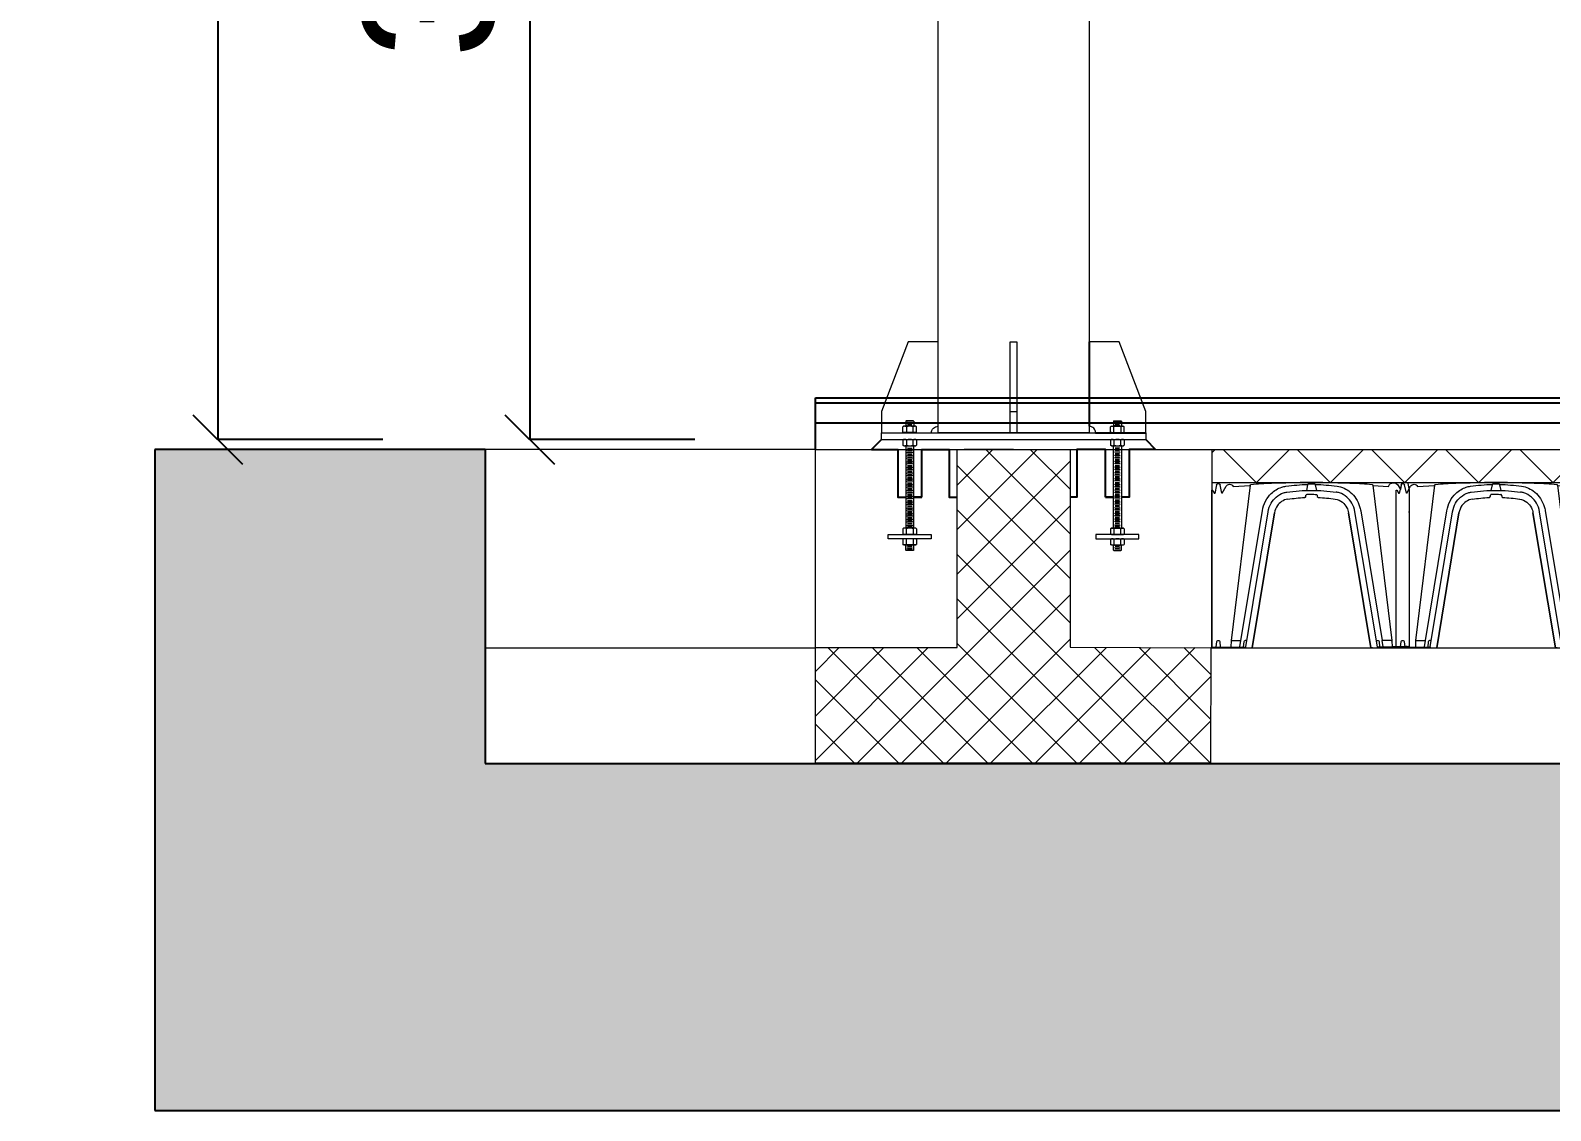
# Model space of a CAD drawing. Header units: millimetres. Extents: x -6949 to 549764, y -83146 to 127128.
# Drawn here: x 162649 to 167250, y 60513 to 63781 of the extents above; entities that cross this region are included whole.
import ezdxf

# ---------------------------------------------------------------- set-up
doc = ezdxf.new("R2010")
doc.units = ezdxf.units.MM
for name, color, linetype, lineweight in [('bulloni', 5, 'Continuous', 9), ('fonda', 7, 'Continuous', 18), ('iglù', 252, 'Continuous', 9), ('piastra', 6, 'Continuous', 18), ('S-BEAM', 5, 'Continuous', 18), ('S-COLS', 7, 'Continuous', 18), ('S20', 7, 'Continuous', 25), ('solaio2', 7, 'Continuous', 9)]:
    doc.layers.add(name, color=color, linetype=linetype, lineweight=lineweight)
doc.layers.add('quote', color=7, linetype='Continuous', lineweight=5, true_color=0x383838)
doc.styles.get("Standard").update_dxf_attribs({"font": ''})
doc.styles.get('Standard').set_extended_font_data('Bahnschrift Light')
doc.dimstyles.new('Q 1_150', dxfattribs={"dimtxt": 400, "dimasz": 150, "dimexe": 0.18, "dimexo": 0.0625, "dimgap": 100, "dimtad": 2, "dimdec": 0, "dimzin": 0, "dimdsep": 46, "dimtxsty": 'Standard', "dimblk": 'OBLIQUE', "dimcen": 0, "dimadec": 0, "dimazin": 0, "dimtfac": 1, "dimtdec": 0, "dimtofl": 0, "dimtmove": 1, "dimatfit": 3, "dimfxl": 500, "dimfxlon": 1, "dimtolj": 1, "dimtzin": 0, "dimarcsym": 1})

# ---------------------------------------------------------------- blocks, each defined once
blk = doc.blocks.new('*U234')
at = {"layer": 'bulloni'}
for p, q in [((-8.7, -0.3), (8.7, 0.7)), ((-6.7, 6.9), (6.7, 6.2)), ((-6.7, 3.2), (6.7, 3.9)), ((-8.7, -6.9), (8.7, -6)), ((-6.7, -3.5), (6.7, -2.8))]:
    blk.add_line(p, q, dxfattribs=at)
blk = doc.blocks.new('*U235')
at = {"color": 0, "linetype": 'ByBlock', "lineweight": -2, "transparency": 16777216}
for p in [(0, 227.5), (0, 210), (0, 192.5), (0, 175), (0, 157.5), (0, 140), (0, 122.5), (0, 105), (0, 87.5), (0, 70), (0, 52.5), (0, 35), (0, 17.5), (0, 0)]:
    blk.add_blockref('*U234', p, dxfattribs=at)
blk = doc.blocks.new('*U232')
at = {"layer": 'bulloni'}
for p, q in [((-8.7, -0.3), (8.7, 0.7)), ((-6.7, 6.9), (6.7, 6.2)), ((-6.7, 3.2), (6.7, 3.9)), ((-8.7, -6.9), (8.7, -6)), ((-6.7, -3.5), (6.7, -2.8))]:
    blk.add_line(p, q, dxfattribs=at)
blk = doc.blocks.new('*U233')
at = {"color": 0, "linetype": 'ByBlock', "lineweight": -2, "transparency": 16777216}
for p in [(0, 227.5), (0, 210), (0, 192.5), (0, 175), (0, 157.5), (0, 140), (0, 122.5), (0, 105), (0, 87.5), (0, 70), (0, 52.5), (0, 35), (0, 17.5), (0, 0)]:
    blk.add_blockref('*U232', p, dxfattribs=at)
blk = doc.blocks.new('solido h 50')
at = {"linetype": 'Continuous'}
for p, q in [((107.6, 927.3), (108.9, 933.3)), ((107.6, 927.3), (107.6, 927.3)), ((107.6, 927.2), (107.6, 927.3)), ((107.6, 927.2), (107.6, 927.2)), ((107.6, 925.6), (107.6, 927.2)), ((110.2, 934.3), (113.1, 934.3)), ((115.6, 928.1), (114.5, 933.3)), ((117.8, 931.5), (115.8, 928.1)), ((140.9, 931.9), (123.5, 790.9)), ((126.8, 930.8), (126.5, 931.3)), ((140.8, 931.6), (126.8, 930.8)), ((140.9, 931.9), (140.9, 931.9)), ((140.9, 931.9), (140.9, 931.9)), ((140.9, 931.9), (140.9, 931.9)), ((140.9, 931.9), (140.9, 931.9)), ((141.6, 932.6), (141.6, 932.6)), ((150.4, 933.4), (150.3, 933.4)), ((174.8, 934.2), (174.6, 934.2)), ((177, 934.2), (174.7, 934.2)), ((176.1, 934.2), (174.8, 934.2)), ((177, 934.2), (176.1, 934.2)), ((177.3, 934.2), (177, 934.2)), ((177.3, 934.2), (177.3, 934.2)), ((177.3, 934.2), (177.3, 934.2)), ((177.9, 934.2), (177.3, 934.2)), ((177.9, 934.2), (177.3, 934.2)), ((177.9, 934.2), (177.9, 934.2)), ((179, 934.2), (177.9, 934.2)), ((206.9, 934.3), (186.3, 934.3)), ((186.3, 934.3), (206.9, 934.3)), ((191.9, 927.2), (193, 932.3)), ((200, 934.3), (193.2, 934.3)), ((193.2, 934.3), (193.2, 934.3)), ((199.3, 933), (193.9, 933)), ((200, 934.3), (200, 934.3)), ((200.1, 932.3), (201.2, 927.2)), ((242.8, 933.4), (242.8, 933.4)), ((251.6, 932.6), (251.6, 932.6)), ((252.3, 931.9), (252.3, 931.9)), ((252.3, 931.9), (252.3, 931.9)), ((252.3, 931.9), (252.3, 931.9)), ((252.3, 931.9), (252.3, 931.9)), ((252.3, 931.9), (269.6, 790.9)), ((267.8, 930.7), (252.3, 931.6)), ((277.7, 924.7), (274.2, 930.9)), ((278, 924.7), (279.6, 932.3)), ((280.5, 933), (281.9, 933)), ((282.8, 932.3), (284.5, 924.3)), ((286.3, 927.1), (284.7, 924.3)), ((287.1, 927.3), (286.6, 927.3)), ((287.1, 927.3), (287.1, 927.3)), ((287.1, 784.3), (287.1, 927.3)), ((190.6, 920.7), (190.6, 920.7)), ((190.6, 920.7), (190.7, 920.7)), ((190.6, 920.7), (190.7, 920.7)), ((190.6, 920.7), (190.6, 920.7)), ((191.4, 921.8), (191.3, 921.3)), ((191.3, 921.3), (191.3, 921.3)), ((191.3, 921.3), (191.3, 921.3)), ((191.6, 922.7), (191.4, 921.9)), ((191.4, 921.9), (191.4, 921.8)), ((191.6, 922.9), (191.6, 922.9)), ((191.6, 922.9), (191.6, 922.7)), ((191.6, 922.9), (191.6, 922.9)), ((192.2, 923.6), (192.2, 923.6)), ((201.5, 922.9), (201.5, 922.9)), ((201.6, 922.7), (201.5, 922.9)), ((201.5, 922.9), (201.5, 922.9)), ((201.7, 921.9), (201.6, 922.7)), ((201.8, 921.6), (201.7, 921.9)), ((201.9, 921.3), (201.8, 921.6)), ((201.9, 921.3), (201.9, 921.3)), ((201.9, 921.3), (201.9, 921.3)), ((202.5, 920.7), (202.6, 920.7)), ((202.6, 920.7), (202.9, 920.7)), ((202.9, 920.7), (202.6, 920.7)), ((277.7, 924.7), (277.7, 924.7)), ((278, 924.7), (278, 924.7)), ((278, 924.7), (278, 924.7)), ((278, 924.7), (278, 924.7)), ((284.5, 924.3), (284.5, 924.4)), ((284.5, 924.4), (284.5, 924.4)), ((284.8, 924.3), (284.7, 924.3)), ((107.6, 785.4), (107.6, 907.8)), ((151.9, 908.6), (132.4, 790.9)), ((136.8, 785.3), (157.1, 907.8)), ((163, 906.8), (142.7, 784.3)), ((142.7, 784.3), (163, 906.8)), ((151.9, 908.6), (151.9, 908.6)), ((163, 906.8), (163, 906.8)), ((163, 906.8), (163, 906.8)), ((230.2, 906.8), (230.2, 906.8)), ((250.4, 784.3), (230.2, 906.8)), ((230.2, 906.8), (230.2, 906.8)), ((230.2, 906.8), (250.4, 784.3)), ((256.3, 785.3), (236, 907.8)), ((241.2, 908.6), (241.2, 908.6)), ((260.7, 790.9), (241.2, 908.6)), ((123.5, 790.9), (123.4, 784.9)), ((124.4, 790.9), (123.5, 790.9)), ((124.4, 790.9), (132.5, 790.9)), ((131.5, 785.3), (132.5, 790.9)), ((135.3, 790.1), (134.9, 785)), ((137.3, 790.9), (136.2, 790.9)), ((255.9, 790.9), (256.9, 790.9)), ((258.3, 785), (257.8, 790.1)), ((268.7, 790.9), (260.7, 790.9)), ((261.6, 785.3), (260.7, 790.9)), ((268.7, 790.9), (269.6, 790.9)), ((269.6, 790.9), (269.7, 784.9)), ((279.9, 790.1), (279.5, 785)), ((281.8, 790.9), (280.8, 790.9)), ((283.2, 785), (282.7, 790.1)), ((107.6, 785.4), (108.2, 785.4)), ((107.6, 784.9), (107.6, 785.4)), ((108.2, 784.9), (107.6, 784.9)), ((107.6, 784.9), (107.6, 784.9)), ((108.2, 785.4), (108.6, 785.4)), ((108.5, 784.9), (108.2, 784.9)), ((108.5, 784.9), (109.7, 784.9)), ((109.8, 785.4), (108.6, 785.4)), ((112.7, 784.9), (109.7, 784.9)), ((109.8, 785.4), (112.2, 785.4)), ((113.5, 785.4), (112.2, 785.4)), ((113.9, 784.9), (112.7, 784.9)), ((112.8, 784.3), (112.7, 784.9)), ((112.8, 784.3), (114, 784.3)), ((114, 785.4), (113.5, 785.4)), ((113.9, 784.9), (130.1, 784.9)), ((114, 784.3), (113.9, 784.9)), ((123.5, 785.4), (114, 785.4)), ((114, 784.3), (130.1, 784.3)), ((130.1, 784.9), (136.4, 784.9)), ((136.8, 784.3), (130.1, 784.3)), ((136.8, 785.1), (136.8, 784.3)), ((141.1, 784.3), (136.8, 784.3)), ((141.1, 784.3), (142.7, 784.3)), ((252.1, 784.3), (250.4, 784.3)), ((256.5, 784.3), (252.1, 784.3)), ((256.3, 785.3), (256.4, 784.9)), ((256.8, 784.9), (256.4, 784.9)), ((256.4, 784.9), (256.5, 784.3)), ((256.5, 784.3), (256.9, 784.3)), ((287.1, 784.9), (256.8, 784.9)), ((256.8, 784.9), (256.8, 784.9)), ((256.9, 784.3), (256.9, 784.3)), ((263.1, 784.3), (256.9, 784.3)), ((279.3, 784.3), (263.1, 784.3)), ((279.3, 784.3), (280.5, 784.3)), ((286.7, 784.3), (280.5, 784.3)), ((287.1, 784.3), (286.7, 784.3))]:
    blk.add_line(p, q, dxfattribs=at)
for points in [[(173.4, 931, 0.136663), (161.4, 925.6, 0.075513), (156.2, 919.8, 0.069948), (152.9, 912.6, 0.0344), (151.9, 908.6)], [(157.1, 907.8, -0.089518), (159.9, 915.6, -0.08462), (164.5, 921.1, -0.102034), (171.3, 925, -0.039458), (174.2, 925.6)], [(236, 907.8, 0.089518), (233.3, 915.6, 0.08462), (228.7, 921.1, 0.102034), (221.9, 925, 0.039458), (219, 925.6)], [(241.2, 908.6, 0.07966), (238.3, 917.5, 0.08148), (233.1, 924.4, 0.113923), (223.6, 930.1, 0.040821), (219.8, 931)], [(175.1, 919.3, 0.133193), (168.5, 916.4, 0.106303), (164.5, 911.4, 0.076859), (163, 906.8)], [(191.6, 922.9, -0.162784), (192, 923.5, -0.095787), (192.2, 923.6)], [(201, 923.6, -0.128744), (201.2, 923.4, -0.135765), (201.5, 922.9)], [(218, 919.3, -0.115244), (223.8, 917, -0.089496), (227.6, 913.3, -0.111107), (230.2, 906.8)]]:
    blk.add_lwpolyline(points, format="xyb", dxfattribs=at)
for centre, radius, start, end in [((-10694, 899.6), 10801.6, 0.04323, 0.13798), ((110.2, 933), 1.35, 90, 168), ((113.1, 933), 1.35, 12, 90), ((115.7, 928.1), 0.159, 213.856, 328.0392), ((122.1, 929.1), 4.95, 27, 150), ((141.6, 931.9), 0.75, 91.9179, 173.9883), ((141.6, 931.8), 0.75, 91.9181, 173.9882), ((167.2, 680.5), 253.4, 91.6199, 95.8125), ((188.6, 116.1), 818.2, 90.9842, 92.0008), ((196.6, 773.8), 158.8, 91.2231, 98.3969), ((196.6, 773.8), 153.4, 89.9999, 98.3968), ((196.6, -692.2), 1626.5, 90.3633, 90.6196), ((186.3, 932.8), 1.5, 90, 90.3633), ((193.2, 933), 1.35, 90, 98.8655), ((193.9, 932.1), 0.9, 90, 168), ((196.6, 773.8), 153.4, 81.6032, 90.0001), ((199.3, 932.1), 0.9, 12, 90), ((200, 933), 1.35, 81.1345, 90), ((196.6, 773.8), 158.8, 81.6031, 88.7768), ((203.8, 90.8), 843.5, 88.01, 89.7898), ((225.9, 680.5), 253.4, 84.1906, 88.3832), ((251.6, 931.9), 0.75, 6.0149, 88.0851), ((251.6, 931.9), 0.75, 6.0148, 88.0852), ((271, 929.1), 3.6, 30, 152.9143), ((280.5, 932.1), 0.9, 90, 168), ((281.9, 932.1), 0.9, 12, 90), ((286.6, 927), 0.3, 90.0075, 149.9931), ((196.6, 773.8), 147, 92.3342, 98.3969), ((196.6, 773.8), 147, 92.3339, 98.3969), ((190.6, 921.5), 0.75, 276.8301, 347.6969), ((190.6, 921.5), 0.75, 276.7973, 347.7432), ((196.3, 767.4), 156.2, 89.9081, 91.5201), ((196.8, 763.3), 160.4, 88.5128, 90.0819), ((202.6, 921.5), 0.75, 192.2309, 262.2068), ((202.6, 921.5), 0.751, 192.2044, 262.2384), ((196.6, 773.8), 147, 81.6031, 87.5469), ((196.6, 773.8), 147, 81.6031, 87.5469), ((277.8, 924.8), 0.15, 213.9796, 339.3171), ((284.6, 924.4), 0.15, 200.4704, 330.0115), ((284.6, 924.4), 0.15, 192.0138, 329.9989), ((108.2, 906.6), 1.17, 78.7223, 91.1428), ((136.2, 790), 0.9, 90, 175), ((137.3, 790), 0.9, 56.716, 90), ((255.9, 790), 0.9, 90, 123.284), ((256.9, 790), 0.9, 5, 90), ((280.8, 790), 0.9, 90, 175), ((281.8, 790), 0.9, 5, 90), ((131.1, 785.3), 0.452, 269.7718, 350.4703), ((134.8, 785), 0.15, 270, 355), ((136.4, 785.3), 0.45, 270, 324.2654), ((136.4, 785.3), 0.45, 324.2654, 350.6), ((258.4, 785), 0.15, 185, 270), ((262.1, 785.3), 0.452, 189.5297, 270.2282), ((279.3, 785), 0.15, 270, 355), ((283.3, 785), 0.15, 185, 270)]:
    blk.add_arc(centre, radius, start, end, dxfattribs=at)
blk = doc.blocks.new('*U335')
at = {"layer": 'iglù', "linetype": 'Continuous', "xscale": -3.333639676299367, "yscale": 3.333639676299367, "zscale": 3.333639676299367}
blk.add_blockref('solido h 50', (658, -2864.7), dxfattribs=at)
blk = doc.blocks.new('*U336')
at = {"layer": 'S-BEAM', "color": 0, "linetype": 'ByBlock', "lineweight": -2, "transparency": 16777216}
for p in [(0, 0), (558.5, 0)]:
    blk.add_blockref('*U335', p, dxfattribs=at)
blk = doc.blocks.new('_Oblique')
at = {"color": 0, "linetype": 'ByBlock', "lineweight": -2}
blk.add_line((-0.5, -0.5), (0.5, 0.5), dxfattribs=at)
blk = doc.blocks.new('*D1070')
at = {"layer": 'Defpoints', "color": 0, "transparency": 16777216}
for p in [(165185.4, 66040.6), (164160.2, 62543.4), (165224.8, 62543.4)]:
    blk.add_point(p, dxfattribs=at)
at = {"layer": 'quote', "color": 0, "lineweight": -2, "transparency": 16777216}
for p, q in [((164660.2, 66040.6), (164160, 66040.6)), ((164160.2, 66040.6), (164160.2, 62543.4)), ((164660.2, 62543.4), (164160, 62543.4))]:
    blk.add_line(p, q, dxfattribs=at)
at = {"layer": 'quote', "color": 0, "lineweight": -2, "transparency": 16777216, "xscale": 150, "yscale": 150, "zscale": 150}
for p, rotation in [((164160.2, 66040.6), 90), ((164160.2, 62543.4), 270)]:
    blk.add_blockref('_Oblique', p, dxfattribs=dict(at, rotation=rotation))
at = {"layer": 'quote', "color": 0, "transparency": 16777216, "insert": (163855.6, 64292), "char_height": 400, "attachment_point": 5, "rotation": 90}
blk.add_mtext('\\A1;3500', dxfattribs=at)
blk = doc.blocks.new('*D2053')
at = {"layer": 'Defpoints', "color": 0, "transparency": 16777216}
for p in [(165083.8, 74543.4), (163215.6, 62543.4), (164410.1, 62543.4)]:
    blk.add_point(p, dxfattribs=at)
at = {"layer": 'quote', "color": 0, "lineweight": -2, "transparency": 16777216}
for p, q in [((163715.6, 74543.4), (163215.4, 74543.4)), ((163215.6, 74543.4), (163215.6, 62543.4)), ((163715.6, 62543.4), (163215.4, 62543.4))]:
    blk.add_line(p, q, dxfattribs=at)
at = {"layer": 'quote', "color": 0, "lineweight": -2, "transparency": 16777216, "xscale": 150, "yscale": 150, "zscale": 150}
for p, rotation in [((163215.6, 74543.4), 90), ((163215.6, 62543.4), 270)]:
    blk.add_blockref('_Oblique', p, dxfattribs=dict(at, rotation=rotation))
at = {"layer": 'quote', "color": 0, "transparency": 16777216, "insert": (162911, 68543.4), "char_height": 400, "attachment_point": 5, "rotation": 90}
blk.add_mtext('\\A1;12000', dxfattribs=at)

msp = doc.modelspace()

# ---------------------------------------------------------------- hatches: boundary and pattern name
h = msp.add_hatch()
h.set_pattern_fill('EARTH', color=23, scale=41, angle=57)
h.set_pattern_definition([(57, (-50085.68, 0), (-76.5511, 360.14466), [260.35, -260.35]), (57, (-50167.56, 53.17), (-76.5511, 360.14466), [260.35, -260.35]), (57, (-50249.44, 106.35), (-76.5511, 360.14466), [260.35, -260.35]), (147, (-50259, 151.37), (-360.14466, -76.5511), [260.35, -260.35]), (147, (-50205.83, 233.25), (-360.14466, -76.5511), [260.35, -260.35]), (147, (-50152.66, 315.13), (-360.14466, -76.5511), [260.35, -260.35])])
h.paths.add_polyline_path([(202224.8, 62513), (201224.8, 62513), (201224.8, 61563.4), (164024.8, 61563.4), (164024.8, 62513.4), (163024.8, 62513.4), (163024.8, 60513.4), (201224.8, 60513.4), (202224.8, 60513.4)])
at = {"layer": 'fonda'}
h = msp.add_hatch(dxfattribs=at)
h.set_pattern_fill('ANSI37', color=256, scale=30)
h.paths.add_polyline_path([(165453.9, 61914), (165024.8, 61914), (165024.8, 61913.4), (165024.8, 61563.9), (166220.9, 61563.9), (166221.8, 61913.7), (165795.7, 61914.9), (165795.7, 62513.4), (165453.9, 62513.4)])
at = {"layer": 'S-BEAM', "true_color": 0xc7c8ca}
h = msp.add_hatch(dxfattribs=at)
h.set_pattern_fill('ANSI37', color=9, scale=50)
h.paths.add_polyline_path([(173524.8, 62513.4), (166224.8, 62513.4), (166224.8, 62413.4), (173524.8, 62413.4)])

# ---------------------------------------------------------------- linework, layer by layer
for points in [[(165853.2, 62838.9), (165853.2, 62583.4)], [(165024.8, 62593.4), (165024.8, 62653.4), (165024.8, 62653.4)], [(165024.8, 62513.4), (165024.8, 62593.4), (200221.8, 62593.4)], [(165873.2, 62563.4), (166024.8, 62563.4)], [(164024.8, 62513.4), (163024.8, 62513.4), (163024.8, 60513.4), (201224.8, 60513.4), (202224.8, 60513.4), (202224.8, 62513), (201221.8, 62513)], [(164024.8, 62513.4), (164024.8, 61563.4), (201224.8, 61563.4), (201224.8, 62513)]]:
    msp.add_lwpolyline(points)
msp.add_lwpolyline([(165024.8, 62669.8), (200221.8, 62669.8), (200221.8, 62653.4), (165024.8, 62653.4)], close=True)
at = {"layer": 'bulloni'}
for p, q in [((165299.9, 62600.1), (165298.6, 62598.8)), ((165298.6, 62598.8), (165298.6, 62583.4)), ((165322.6, 62598.8), (165298.6, 62598.8)), ((165321.2, 62600.1), (165299.9, 62600.1)), ((165301.9, 62592.7), (165319.2, 62591.7)), ((165301.9, 62586), (165319.2, 62585)), ((165303.9, 62595.9), (165317.2, 62595.1)), ((165303.9, 62589.2), (165317.2, 62588.5)), ((165322.6, 62598.8), (165321.2, 62600.1)), ((165322.6, 62598.8), (165322.6, 62583.4)), ((165927.1, 62598.8), (165928.4, 62600.1)), ((165927.1, 62598.8), (165927.1, 62583.4)), ((165927.1, 62598.8), (165951.1, 62598.8)), ((165928.4, 62600.1), (165949.7, 62600.1)), ((165947.7, 62592.7), (165930.4, 62591.7)), ((165947.7, 62586), (165930.4, 62585)), ((165945.7, 62595.9), (165932.4, 62595.1)), ((165945.7, 62589.2), (165932.4, 62588.5)), ((165949.7, 62600.1), (165951.1, 62598.8)), ((165951.1, 62598.8), (165951.1, 62583.4)), ((165292.3, 62583.4), (165289.8, 62581.7)), ((165289.8, 62566.1), (165289.8, 62581.7)), ((165292.3, 62564.4), (165289.8, 62566.1)), ((165292.3, 62543.4), (165289.8, 62541.7)), ((165289.8, 62541.7), (165289.8, 62526.1)), ((165328.8, 62583.4), (165292.3, 62583.4)), ((165328.8, 62564.4), (165292.3, 62564.4)), ((165292.3, 62543.4), (165328.8, 62543.4)), ((165322.6, 62563.4), (165298.6, 62563.4)), ((165300.2, 62581.7), (165300.2, 62566.1)), ((165300.2, 62541.7), (165300.2, 62526.1)), ((165320.9, 62566.1), (165320.9, 62581.7)), ((165320.9, 62526.1), (165320.9, 62541.7)), ((165328.8, 62583.4), (165331.3, 62581.7)), ((165328.8, 62564.4), (165331.3, 62566.1)), ((165328.8, 62543.4), (165331.3, 62541.7)), ((165331.3, 62566.1), (165331.3, 62581.7)), ((165331.3, 62541.7), (165331.3, 62526.1)), ((165920.8, 62583.4), (165918.3, 62581.7)), ((165918.3, 62566.1), (165918.3, 62581.7)), ((165920.8, 62564.4), (165918.3, 62566.1)), ((165920.8, 62543.4), (165918.3, 62541.7)), ((165918.3, 62541.7), (165918.3, 62526.1)), ((165920.8, 62583.4), (165957.3, 62583.4)), ((165920.8, 62564.4), (165957.3, 62564.4)), ((165920.8, 62543.4), (165957.3, 62543.4)), ((165927.1, 62563.4), (165951.1, 62563.4)), ((165928.7, 62566.1), (165928.7, 62581.7)), ((165928.7, 62541.7), (165928.7, 62526.1)), ((165949.4, 62581.7), (165949.4, 62566.1)), ((165949.4, 62526.1), (165949.4, 62541.7)), ((165957.3, 62583.4), (165959.8, 62581.7)), ((165957.3, 62564.4), (165959.8, 62566.1)), ((165957.3, 62543.4), (165959.8, 62541.7)), ((165959.8, 62566.1), (165959.8, 62581.7)), ((165959.8, 62541.7), (165959.8, 62526.1)), ((165292.3, 62524.4), (165289.8, 62526.1)), ((165292.3, 62524.4), (165328.8, 62524.4)), ((165298.6, 62524.4), (165298.6, 62275.4)), ((165322.6, 62275.4), (165322.6, 62524.4)), ((165328.8, 62524.4), (165331.3, 62526.1)), ((165920.8, 62524.4), (165918.3, 62526.1)), ((165920.8, 62524.4), (165957.3, 62524.4)), ((165927.1, 62275.4), (165927.1, 62524.4)), ((165951.1, 62524.4), (165951.1, 62275.4)), ((165957.3, 62524.4), (165959.8, 62526.1)), ((165292.3, 62275.4), (165289.8, 62273.7)), ((165289.8, 62273.7), (165289.8, 62258.1)), ((165328.8, 62275.4), (165292.3, 62275.4)), ((165300.2, 62258.1), (165300.2, 62273.7)), ((165320.9, 62273.7), (165320.9, 62258.1)), ((165328.8, 62275.4), (165331.3, 62273.7)), ((165331.3, 62273.7), (165331.3, 62258.1)), ((165920.8, 62275.4), (165918.3, 62273.7)), ((165918.3, 62273.7), (165918.3, 62258.1)), ((165920.8, 62275.4), (165957.3, 62275.4)), ((165928.7, 62273.7), (165928.7, 62258.1)), ((165949.4, 62258.1), (165949.4, 62273.7)), ((165957.3, 62275.4), (165959.8, 62273.7)), ((165959.8, 62273.7), (165959.8, 62258.1)), ((165292.3, 62256.4), (165289.8, 62258.1)), ((165292.3, 62243.4), (165289.8, 62241.7)), ((165289.8, 62241.7), (165289.8, 62226.1)), ((165292.3, 62224.4), (165289.8, 62226.1)), ((165328.8, 62256.4), (165292.3, 62256.4)), ((165328.8, 62243.4), (165292.3, 62243.4)), ((165328.8, 62224.4), (165292.3, 62224.4)), ((165298.6, 62209.1), (165298.6, 62224.4)), ((165300.2, 62226.1), (165300.2, 62241.7)), ((165301.9, 62221.9), (165319.2, 62222.8)), ((165303.9, 62218.6), (165317.2, 62219.4)), ((165320.9, 62241.7), (165320.9, 62226.1)), ((165322.6, 62209.1), (165322.6, 62224.4)), ((165328.8, 62256.4), (165331.3, 62258.1)), ((165328.8, 62243.4), (165331.3, 62241.7)), ((165328.8, 62224.4), (165331.3, 62226.1)), ((165331.3, 62241.7), (165331.3, 62226.1)), ((165920.8, 62256.4), (165918.3, 62258.1)), ((165920.8, 62243.4), (165918.3, 62241.7)), ((165918.3, 62241.7), (165918.3, 62226.1)), ((165920.8, 62224.4), (165918.3, 62226.1)), ((165920.8, 62256.4), (165957.3, 62256.4)), ((165920.8, 62243.4), (165957.3, 62243.4)), ((165920.8, 62224.4), (165957.3, 62224.4)), ((165927.1, 62209.1), (165927.1, 62224.4)), ((165928.7, 62241.7), (165928.7, 62226.1)), ((165947.7, 62221.9), (165930.4, 62222.8)), ((165945.7, 62218.6), (165932.4, 62219.4)), ((165949.4, 62226.1), (165949.4, 62241.7)), ((165951.1, 62209.1), (165951.1, 62224.4)), ((165957.3, 62256.4), (165959.8, 62258.1)), ((165957.3, 62243.4), (165959.8, 62241.7)), ((165957.3, 62224.4), (165959.8, 62226.1)), ((165959.8, 62241.7), (165959.8, 62226.1)), ((165299.9, 62207.7), (165298.6, 62209.1)), ((165322.6, 62209.1), (165298.6, 62209.1)), ((165321.2, 62207.7), (165299.9, 62207.7)), ((165301.9, 62215.2), (165319.2, 62216.2)), ((165303.9, 62212), (165317.2, 62212.7)), ((165322.6, 62209.1), (165321.2, 62207.7)), ((165927.1, 62209.1), (165928.4, 62207.7)), ((165927.1, 62209.1), (165951.1, 62209.1)), ((165928.4, 62207.7), (165949.7, 62207.7)), ((165947.7, 62215.2), (165930.4, 62216.2)), ((165945.7, 62212), (165932.4, 62212.7)), ((165949.7, 62207.7), (165951.1, 62209.1))]:
    msp.add_line(p, q, dxfattribs=at)
for points in [[(165245.6, 62256.4), (165375.6, 62256.4), (165375.6, 62243.4), (165245.6, 62243.4), (165245.6, 62256.4)], [(166004.1, 62256.4), (165874.1, 62256.4), (165874.1, 62243.4), (166004.1, 62243.4), (166004.1, 62256.4)]]:
    msp.add_lwpolyline(points, dxfattribs=at)
for centre, radius, start, end in [((165295, 62574.5), 8.9, 54.2621, 125.7379), ((165295, 62573.3), 8.9, 234.2621, 305.7379), ((165295, 62534.5), 8.9, 54.2621, 125.7379), ((165310.6, 62550.3), 33.1, 71.6858, 108.3142), ((165310.6, 62597.5), 33.1, 251.6858, 288.3142), ((165310.6, 62510.3), 33.1, 71.6858, 108.3142), ((165326.1, 62574.5), 8.9, 54.2621, 125.7379), ((165326.1, 62573.3), 8.9, 234.2621, 305.7379), ((165326.1, 62534.5), 8.9, 54.2621, 125.7379), ((165923.5, 62574.5), 8.9, 54.2621, 125.7379), ((165923.5, 62573.3), 8.9, 234.2621, 305.7379), ((165923.5, 62534.5), 8.9, 54.2621, 125.7379), ((165939.1, 62550.3), 33.1, 71.6858, 108.3142), ((165939.1, 62597.5), 33.1, 251.6858, 288.3142), ((165939.1, 62510.3), 33.1, 71.6858, 108.3142), ((165954.6, 62574.5), 8.9, 54.2621, 125.7379), ((165954.6, 62573.3), 8.9, 234.2621, 305.7379), ((165954.6, 62534.5), 8.9, 54.2621, 125.7379), ((165295, 62533.3), 8.9, 234.2621, 305.7379), ((165310.6, 62557.5), 33.1, 251.6858, 288.3142), ((165326.1, 62533.3), 8.9, 234.2621, 305.7379), ((165923.5, 62533.3), 8.9, 234.2621, 305.7379), ((165939.1, 62557.5), 33.1, 251.6858, 288.3142), ((165954.6, 62533.3), 8.9, 234.2621, 305.7379), ((165295, 62266.5), 8.9, 54.2621, 125.7379), ((165310.6, 62242.3), 33.1, 71.6858, 108.3142), ((165326.1, 62266.5), 8.9, 54.2621, 125.7379), ((165923.5, 62266.5), 8.9, 54.2621, 125.7379), ((165939.1, 62242.3), 33.1, 71.6858, 108.3142), ((165954.6, 62266.5), 8.9, 54.2621, 125.7379), ((165295, 62265.3), 8.9, 234.2621, 305.7379), ((165295, 62234.5), 8.9, 54.2621, 125.7379), ((165295, 62233.3), 8.9, 234.2621, 305.7379), ((165310.6, 62289.5), 33.1, 251.6858, 288.3142), ((165310.6, 62210.3), 33.1, 71.6858, 108.3142), ((165310.6, 62257.5), 33.1, 251.6858, 288.3142), ((165326.1, 62265.3), 8.9, 234.2621, 305.7379), ((165326.1, 62234.5), 8.9, 54.2621, 125.7379), ((165326.1, 62233.3), 8.9, 234.2621, 305.7379), ((165923.5, 62265.3), 8.9, 234.2621, 305.7379), ((165923.5, 62234.5), 8.9, 54.2621, 125.7379), ((165923.5, 62233.3), 8.9, 234.2621, 305.7379), ((165939.1, 62289.5), 33.1, 251.6858, 288.3142), ((165939.1, 62210.3), 33.1, 71.6858, 108.3142), ((165939.1, 62257.5), 33.1, 251.6858, 288.3142), ((165954.6, 62265.3), 8.9, 234.2621, 305.7379), ((165954.6, 62234.5), 8.9, 54.2621, 125.7379), ((165954.6, 62233.3), 8.9, 234.2621, 305.7379)]:
    msp.add_arc(centre, radius, start, end, dxfattribs=at)
at = {"layer": 'fonda'}
for points in [[(165024.8, 62513.4), (164024.8, 62513.4), (164024.8, 61913.4), (165024.8, 61913.4), (165024.8, 62513.4)], [(165024.8, 61914), (165024.8, 61914), (165024.8, 62513.4), (166224.8, 62513.4), (166224.7, 61913.4), (166221.8, 61913.4)], [(200159.3, 61913.4), (201224.8, 61913.4), (201224.8, 61563.4), (164024.8, 61563.4), (164024.8, 61913.4), (165024.8, 61913.4)], [(166221.8, 61913.4), (173524.8, 61913.4)]]:
    msp.add_lwpolyline(points, dxfattribs=at)
msp.add_lwpolyline([(165453.9, 61914), (165453.9, 62513.4), (165795.7, 62513.4), (165795.7, 61914.9), (166221.8, 61913.7), (166220.9, 61563.9), (165024.8, 61563.9), (165024.8, 61914)], close=True, dxfattribs=at)
at = {"layer": 'piastra'}
msp.add_lwpolyline([(165396.3, 62838.9), (165305.6, 62838.9), (165224.7, 62628.4), (165224.7, 62563.4), (165376.3, 62563.4, -0.416074), (165396.3, 62583.4)], format="xyb", close=True, dxfattribs=at)
msp.add_lwpolyline([(165614.8, 62838.9), (165634.8, 62838.9), (165634.8, 62563.4), (165614.8, 62563.4)], close=True, dxfattribs=at)
for points in [[(166024.8, 62563.4), (166024.8, 62628.4), (165944, 62838.9), (165853.2, 62838.9)], [(165614.8, 62628.4), (165634.8, 62628.4)], [(165224.8, 62543.4), (165224.8, 62563.4), (166024.8, 62563.4), (166024.8, 62543.4)], [(165224.8, 62543.4), (166024.8, 62543.4)]]:
    msp.add_lwpolyline(points, dxfattribs=at)
msp.add_arc((165853.3, 62563.5), 19.9, 359.8182, 90.1818, dxfattribs=at)
at = {"layer": 'S-BEAM'}
msp.add_lwpolyline([(165624.8, 62513.4), (165474.8, 62513.4), (165774.8, 62513.4)], dxfattribs=at)
at = {"layer": 'S-COLS'}
msp.add_lwpolyline([(165396.3, 74543.4), (165853.3, 74543.4), (165853.3, 62563.4), (165396.3, 62563.4)], close=True, dxfattribs=at)
at = {"layer": 'S20'}
for points in [[(165224.8, 62543.4), (165194.8, 62513.4), (165194.8, 62513.4), (165194.8, 62513.4), (165274.6, 62513.4), (165274.6, 62368.7), (165298.6, 62368.7)], [(166024.8, 62543.4), (166054.8, 62513.4), (166054.8, 62513.4), (166054.8, 62513.4), (165975.1, 62513.4), (165975.1, 62368.7), (165951.1, 62368.7)], [(165346.6, 62369.4), (165346.6, 62513.4), (165346.6, 62513.4), (165430.1, 62513.4), (165430.1, 62369.4), (165453.9, 62369.4)], [(165903.1, 62369.4), (165903.1, 62513.4), (165903.1, 62513.4), (165816.6, 62513.4), (165816.6, 62369.4), (165795.7, 62369.4)]]:
    msp.add_lwpolyline(points, dxfattribs=at)
for points in [[(165346.6, 62369.4), (165322.6, 62369.4)], [(165903.1, 62369.4), (165927.1, 62369.4)]]:
    msp.add_lwpolyline(points, close=True, dxfattribs=at)
at = {"layer": 'solaio2'}
for points in [[(166224.8, 62513.4), (173524.8, 62513.4)], [(166224.8, 62413.4), (173524.8, 62413.4)]]:
    msp.add_lwpolyline(points, dxfattribs=at)

# ---------------------------------------------------------------- block references
msp.add_blockref('*U235', (165310.6, 62284))
at = {"xscale": -1}
msp.add_blockref('*U233', (165939.1, 62284), dxfattribs=at)
at = {"layer": 'S-BEAM'}
msp.add_blockref('*U336', (166524, 62163.4), dxfattribs=at)

# ---------------------------------------------------------------- dimensions: what is measured, and where the dimension line sits
at = {"layer": 'quote'}
dim = msp.add_linear_dim(base=(163215.6, 62543.4), p1=(165083.8, 74543.4), p2=(164410.1, 62543.4), angle=90, dimstyle='Q 1_150', dxfattribs=at)
dim.commit()
dim.dimension.update_dxf_attribs({"geometry": '*D2053', "text_midpoint": (162911, 68543.4)})
dim = msp.add_linear_dim(base=(164160.2, 62543.4), p1=(165185.4, 66040.6), p2=(165224.8, 62543.4), angle=270, text='3500', dimstyle='Q 1_150', dxfattribs=at)
dim.commit()
dim.dimension.update_dxf_attribs({"geometry": '*D1070', "text_midpoint": (163855.6, 64292)})

doc.saveas('drawing.dxf')
